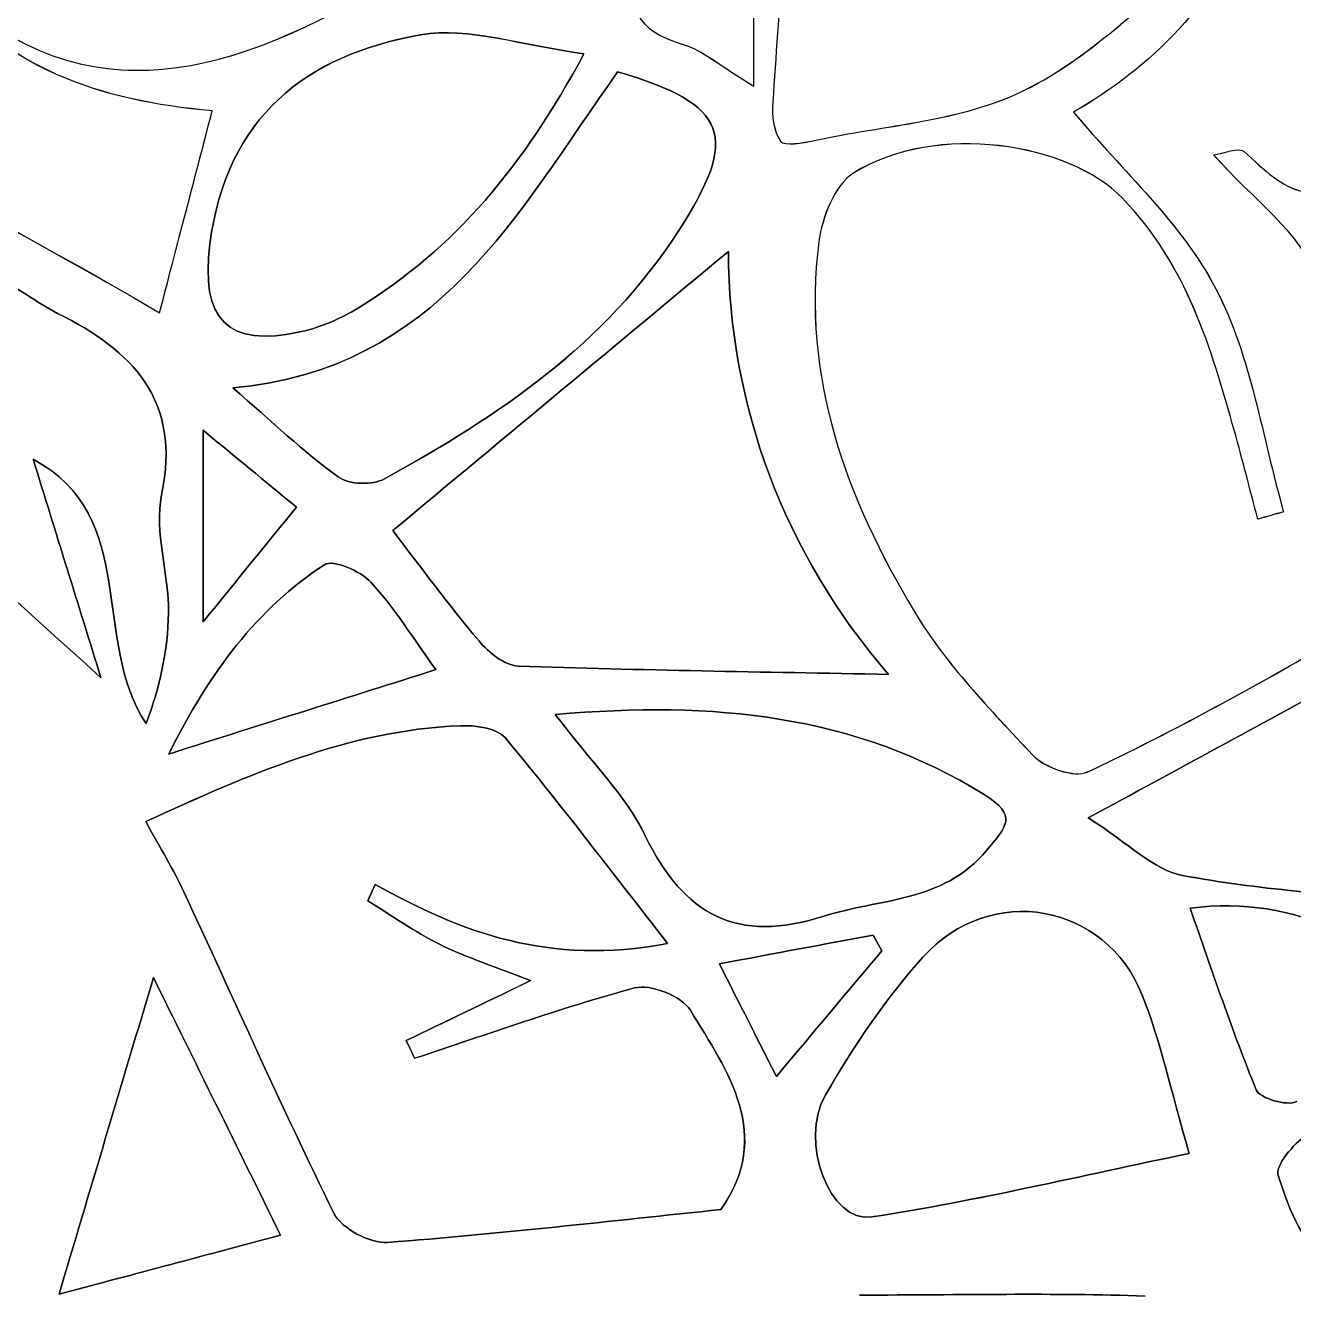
# Model space of a CAD drawing. Extents: x 105 to 524, y 66 to 486.
# Drawn here: x 353.55 to 393.51, y 357.74 to 397.73 of the extents above; entities that cross this region are included whole.
import ezdxf

# ---------------------------------------------------------------- set-up
doc = ezdxf.new("R2010")
doc.units = 0
doc.layers.add('tree', color=7, linetype='CONTINUOUS')

msp = doc.modelspace()

# ---------------------------------------------------------------- linework, layer by layer
at = {"layer": 'tree', "color": 7}
for p, q in [((376.501413, 395.813068), (376.501413, 405.373628)), ((376.501418, 395.814418), (376.501418, 405.374735)), ((376.501445, 395.812656), (376.501445, 405.37324)), ((371.146881, 396.837076), (371.146881, 396.837076)), ((371.146987, 396.836971), (371.146987, 396.836971)), ((372.207508, 396.26607), (372.207508, 396.26607)), ((372.207543, 396.266), (372.207543, 396.266)), ((359.144217, 378.933957), (359.144217, 384.972807)), ((359.144217, 378.933957), (359.144217, 384.972807)), ((359.144288, 384.972701), (359.144288, 378.933851)), ((359.144288, 384.972701), (359.144288, 378.933851)), ((362.086913, 382.551834), (362.086913, 382.551834)), ((362.086984, 382.551728), (362.086984, 382.551728)), ((365.119673, 381.812165), (365.119673, 381.812165)), ((365.119673, 381.812059), (365.119673, 381.812059)), ((366.477268, 377.431829), (366.477268, 377.431829)), ((366.477303, 377.431864), (366.477303, 377.431864)), ((370.242677, 376.01839), (370.242677, 376.01839)), ((370.242712, 376.018425), (370.242712, 376.018425)), ((364.334601, 370.150708), (364.570116, 370.663047)), ((364.334601, 370.150708), (364.570116, 370.663047)), ((364.57001, 370.663011), (364.334778, 370.150672)), ((364.57001, 370.663011), (364.334778, 370.150672)), ((380.256979, 369.071031), (380.535744, 368.574426)), ((380.256979, 369.071031), (380.535744, 368.574426)), ((380.53578, 368.574461), (380.257015, 369.071066)), ((380.53578, 368.574461), (380.257015, 369.071066)), ((373.782414, 368.806166), (373.782414, 368.806166)), ((373.782519, 368.806201), (373.782519, 368.806201)), ((377.208239, 364.61513), (377.208239, 364.61513)), ((377.208274, 364.61513), (377.208274, 364.61513)), ((390.221752, 362.189959), (390.221752, 362.189959)), ((390.221893, 362.189889), (390.221893, 362.189889)), ((354.605766, 357.757483), (354.605766, 357.757483)), ((354.605872, 357.757448), (354.605872, 357.757448))]:
    msp.add_line(p, q, dxfattribs=at)
for points in [[(314.693991, 485.646659), (430.535717, 485.646656), (524.44399, 391.738384), (524.443995, 275.896658)], [(377.684101, 404.006156), (377.540167, 401.104629), (377.283027, 398.208676), (377.097149, 395.308984)], [(377.684376, 404.007259), (377.540178, 401.105711), (377.283025, 398.210037), (377.09717, 395.310091)], [(377.684136, 404.005764), (377.540205, 401.104216), (377.283052, 398.208275), (377.097196, 395.308596)], [(392.288148, 401.435817), (391.137775, 398.4619), (388.974789, 396.377336), (386.574982, 394.996247)], [(392.288165, 401.436768), (391.137785, 398.462868), (388.974815, 396.378282), (386.574986, 394.997457)], [(392.288192, 401.435272), (391.137812, 398.461373), (388.974841, 396.376786), (386.575012, 394.995695)], [(385.049958, 395.697213), (387.207321, 396.768341), (388.975883, 398.635071), (390.876893, 400.199845)], [(385.049959, 395.695981), (387.207301, 396.767403), (388.975882, 398.633844), (390.876896, 400.198908)], [(385.049985, 395.695451), (387.207347, 396.766845), (388.97591, 398.633309), (390.87692, 400.19835)], [(372.857219, 399.76492), (372.443834, 398.287169), (372.805396, 397.565527), (374.241236, 397.139407)], [(372.857214, 399.766001), (372.443846, 398.288263), (372.805409, 397.566613), (374.241248, 397.140512)], [(372.85724, 399.764506), (372.443873, 398.286767), (372.805436, 397.565118), (374.241274, 397.139017)], [(359.433979, 395.041242), (355.885907, 395.346134), (352.782979, 396.375078), (350.625349, 399.353516)], [(350.625349, 399.353516), (355.058103, 394.773994), (359.68686, 395.997834), (364.649942, 398.894309)], [(359.433954, 395.040732), (355.885891, 395.345603), (352.782964, 396.374832), (350.62535, 399.353264)], [(350.62535, 399.353264), (355.058098, 394.77375), (359.68686, 395.997571), (364.649667, 398.893806)], [(359.434006, 395.039479), (355.885933, 395.344372), (352.783006, 396.373583), (350.625376, 399.352021)], [(350.625376, 399.352021), (355.05813, 394.772499), (359.686887, 395.996339), (364.649702, 398.892547)], [(371.146881, 396.837076), (369.203146, 397.090159), (367.526182, 397.694326), (365.999818, 397.429743)], [(371.146881, 396.837076), (369.203146, 397.090159), (367.526182, 397.694326), (365.999818, 397.429743)], [(365.999889, 397.429672), (367.526006, 397.694538), (369.203252, 397.090089), (371.146987, 396.836971)], [(365.999889, 397.429672), (367.526006, 397.694538), (369.203252, 397.090089), (371.146987, 396.836971)], [(365.999818, 397.429743), (362.391149, 396.803951), (359.870057, 394.834181), (359.359235, 390.842288)], [(365.999818, 397.429743), (362.391149, 396.803951), (359.870057, 394.834181), (359.359235, 390.842288)], [(359.359306, 390.842182), (359.870163, 394.834075), (362.390937, 396.80388), (365.999889, 397.429672)], [(359.359306, 390.842182), (359.870163, 394.834075), (362.390937, 396.80388), (365.999889, 397.429672)], [(374.241236, 397.139407), (374.895745, 396.945062), (375.458108, 396.441013), (376.501413, 395.813068)], [(374.241248, 397.140512), (374.895746, 396.94615), (375.458119, 396.44209), (376.501418, 395.814418)], [(374.241274, 397.139017), (374.895773, 396.944655), (375.458145, 396.440595), (376.501445, 395.812656)], [(364.03848, 388.829515), (367.078119, 390.694369), (369.268304, 393.330254), (371.146881, 396.837076)], [(364.03848, 388.829515), (367.078119, 390.694369), (369.268304, 393.330254), (371.146881, 396.837076)], [(371.146987, 396.836971), (369.268375, 393.330183), (367.078189, 390.694545), (364.03855, 388.829409)], [(371.146987, 396.836971), (369.268375, 393.330183), (367.078189, 390.694545), (364.03855, 388.829409)], [(345.111377, 396.372942), (348.907523, 393.395038), (353.378463, 391.277346), (357.773566, 388.677486)], [(345.11138, 396.372433), (348.907259, 393.394777), (353.378452, 391.277087), (357.77357, 388.676974)], [(345.111403, 396.37118), (348.907283, 393.393543), (353.37849, 391.275851), (357.773592, 388.675724)], [(360.079925, 386.313574), (366.525316, 386.870998), (369.07149, 391.841919), (372.207508, 396.26607)], [(360.079925, 386.313574), (366.525316, 386.870998), (369.07149, 391.841919), (372.207508, 396.26607)], [(372.207543, 396.266), (369.071525, 391.841849), (366.525351, 386.870928), (360.07996, 386.313468)], [(372.207543, 396.266), (369.071525, 391.841849), (366.525351, 386.870928), (360.07996, 386.313468)], [(372.207508, 396.26607), (375.732887, 395.229644), (376.050387, 394.23594), (374.113601, 391.233484)], [(372.207508, 396.26607), (375.732887, 395.229644), (376.050387, 394.23594), (374.113601, 391.233484)], [(374.113637, 391.233413), (376.050422, 394.236152), (375.732922, 395.229821), (372.207543, 396.266)], [(374.113637, 391.233413), (376.050422, 394.236152), (375.732922, 395.229821), (372.207543, 396.266)], [(378.399746, 394.104001), (380.636956, 394.585896), (383.059764, 394.707886), (385.049959, 395.695981)], [(378.399759, 394.10494), (380.636964, 394.58684), (383.059758, 394.70885), (385.049958, 395.697213)], [(378.399785, 394.103445), (380.636991, 394.585345), (383.059785, 394.707355), (385.049985, 395.695451)], [(377.097149, 395.308984), (377.070691, 394.895176), (377.114435, 394.389786), (377.338555, 394.082482)], [(377.09717, 395.310091), (377.070733, 394.896538), (377.11426, 394.390876), (377.338568, 394.083581)], [(377.097196, 395.308596), (377.07076, 394.894776), (377.114287, 394.389381), (377.338595, 394.082086)], [(357.773566, 388.677486), (358.422724, 391.165481), (358.911128, 393.03755), (359.433979, 395.041242)], [(357.77357, 388.676974), (358.422716, 391.164974), (358.911137, 393.037307), (359.433954, 395.040732)], [(357.773592, 388.675724), (358.422751, 391.163719), (358.911155, 393.036055), (359.434006, 395.039479)], [(388.110942, 392.287443), (386.440927, 394.018558), (382.244776, 394.69508), (379.648649, 393.081193)], [(388.110988, 392.286907), (386.440962, 394.018011), (382.244799, 394.69454), (379.6487, 393.080641)], [(388.110962, 392.288402), (386.440935, 394.019773), (382.244772, 394.696302), (379.648941, 393.082136)], [(386.574982, 394.996247), (388.105615, 393.153265), (389.979923, 391.497996), (391.060869, 389.428637)], [(386.574986, 394.997457), (388.105888, 393.154221), (389.979928, 391.499207), (391.060879, 389.429571)], [(386.575012, 394.995695), (388.105648, 393.152726), (389.979955, 391.497445), (391.060906, 389.428076)], [(345.57631, 394.315703), (344.998181, 386.069452), (350.816838, 381.893092), (355.926002, 377.174442)], [(345.57631, 394.315703), (344.998181, 386.069452), (350.816838, 381.893092), (355.926002, 377.174442)], [(355.926037, 377.174584), (350.816891, 381.893198), (344.998234, 386.069311), (345.576363, 394.315562)], [(355.926037, 377.174584), (350.816891, 381.893198), (344.998234, 386.069311), (345.576363, 394.315562)], [(353.560345, 389.257752), (350.97786, 390.891924), (348.396715, 392.528249), (345.57631, 394.315703)], [(353.560345, 389.257752), (350.97786, 390.891924), (348.396715, 392.528249), (345.57631, 394.315703)], [(345.576363, 394.315562), (348.396768, 392.52839), (350.977644, 390.891783), (353.560133, 389.257611)], [(345.576363, 394.315562), (348.396768, 392.52839), (350.977644, 390.891783), (353.560133, 389.257611)], [(377.338555, 394.082482), (377.459804, 393.916429), (378.044075, 394.027237), (378.399746, 394.104001)], [(377.338568, 394.083581), (377.459801, 393.917786), (378.04407, 394.028316), (378.399759, 394.10494)], [(377.338595, 394.082086), (377.459828, 393.916024), (378.044097, 394.026821), (378.399785, 394.103445)], [(390.988513, 393.651873), (391.267029, 393.686848), (391.793352, 393.908442), (391.962918, 393.749588)], [(390.988515, 393.650646), (391.267033, 393.685924), (391.793342, 393.907504), (391.962922, 393.748648)], [(390.98854, 393.650111), (391.267056, 393.685353), (391.793379, 393.906947), (391.962945, 393.748093)], [(394.27703, 389.733128), (393.762723, 391.183368), (392.205385, 392.263573), (390.988513, 393.651873)], [(394.277039, 389.732167), (393.762724, 391.182154), (392.205386, 392.262607), (390.988515, 393.650646)], [(394.277056, 389.731633), (393.76275, 391.181606), (392.205411, 392.262078), (390.98854, 393.650111)], [(391.962918, 393.749588), (393.174716, 392.614119), (394.320556, 391.512823), (395.846118, 393.853978)], [(391.962922, 393.748648), (393.174714, 392.612915), (394.320536, 391.511861), (395.846124, 393.852753)], [(391.962945, 393.748093), (393.174742, 392.612357), (394.320583, 391.511328), (395.846144, 393.852216)], [(379.648941, 393.082136), (379.05132, 392.710499), (378.649168, 391.685826), (378.548229, 390.910781)], [(379.648649, 393.081193), (379.051326, 392.709541), (378.649159, 391.684863), (378.54823, 390.909845)], [(379.6487, 393.080641), (379.051347, 392.709004), (378.649194, 391.684331), (378.548256, 390.909286)], [(391.644858, 384.94148), (390.898239, 387.592852), (390.152678, 390.170811), (388.110942, 392.287443)], [(391.644881, 384.942424), (390.898256, 387.593811), (390.152699, 390.172045), (388.110962, 392.288402)], [(391.644908, 384.940929), (390.898283, 387.592316), (390.152726, 390.170283), (388.110988, 392.286907)], [(374.113601, 391.233484), (371.821922, 387.681047), (368.457304, 385.424504), (364.865708, 383.443233)], [(374.113601, 391.233484), (371.821922, 387.681047), (368.457304, 385.424504), (364.865708, 383.443233)], [(364.865744, 383.443162), (368.457339, 385.424433), (371.821957, 387.680941), (374.113637, 391.233413)], [(364.865744, 383.443162), (368.457339, 385.424433), (371.821957, 387.680941), (374.113637, 391.233413)], [(359.359235, 390.842288), (359.058563, 388.493106), (359.889037, 387.546144), (362.246404, 388.080356)], [(359.359235, 390.842288), (359.058563, 388.493106), (359.889037, 387.546144), (362.246404, 388.080356)], [(362.246228, 388.080285), (359.888861, 387.546039), (359.058633, 388.493282), (359.359306, 390.842182)], [(362.246228, 388.080285), (359.888861, 387.546039), (359.058633, 388.493282), (359.359306, 390.842182)], [(378.54823, 390.909845), (377.994122, 386.653088), (379.421425, 382.824849), (381.549134, 379.273999)], [(378.548229, 390.910781), (377.994135, 386.654305), (379.421428, 382.8258), (381.54915, 379.274955)], [(378.548256, 390.909286), (377.994162, 386.652543), (379.421455, 382.824305), (381.549177, 379.27346)], [(375.696621, 390.605998), (372.213152, 387.709798), (368.717689, 384.803438), (365.119673, 381.812165)], [(375.696621, 390.605998), (372.213152, 387.709798), (368.717689, 384.803438), (365.119673, 381.812165)], [(365.119673, 381.812059), (368.717689, 384.803579), (372.213152, 387.709657), (375.696621, 390.605857)], [(365.119673, 381.812059), (368.717689, 384.803579), (372.213152, 387.709657), (375.696621, 390.605857)], [(380.745153, 377.282851), (377.441954, 381.100401), (375.719834, 385.764017), (375.696621, 390.605998)], [(380.745153, 377.282851), (377.441954, 381.100401), (375.719834, 385.764017), (375.696621, 390.605998)], [(375.696621, 390.605857), (375.719904, 385.763911), (377.441954, 381.100259), (380.745153, 377.28271)], [(375.696621, 390.605857), (375.719904, 385.763911), (377.441954, 381.100259), (380.745153, 377.28271)], [(353.560133, 389.257611), (353.888851, 389.049648), (354.213301, 388.829656), (354.560434, 388.657183)], [(353.560133, 389.257611), (353.888851, 389.049648), (354.213301, 388.829656), (354.560434, 388.657183)], [(354.560646, 388.657289), (354.213231, 388.829762), (353.888781, 389.049754), (353.560345, 389.257752)], [(354.560646, 388.657289), (354.213231, 388.829762), (353.888781, 389.049754), (353.560345, 389.257752)], [(391.060869, 389.428637), (392.173883, 387.297577), (392.513785, 384.763116), (393.192071, 382.405149)], [(391.060879, 389.429571), (392.173875, 387.298797), (392.513808, 384.764081), (393.192073, 382.406106)], [(391.060906, 389.428076), (392.173901, 387.297035), (392.513835, 384.762586), (393.1921, 382.404611)], [(364.03855, 388.829409), (363.491674, 388.494094), (362.870009, 388.221502), (362.246228, 388.080285)], [(364.03855, 388.829409), (363.491674, 388.494094), (362.870009, 388.221502), (362.246228, 388.080285)], [(362.246404, 388.080356), (362.869939, 388.221573), (363.491568, 388.493917), (364.03848, 388.829515)], [(362.246404, 388.080356), (362.869939, 388.221573), (363.491568, 388.493917), (364.03848, 388.829515)], [(354.560434, 388.657183), (356.926339, 387.482468), (358.458594, 385.931833), (357.838551, 382.943241)], [(354.560434, 388.657183), (356.926339, 387.482468), (358.458594, 385.931833), (357.838551, 382.943241)], [(357.838481, 382.9431), (358.458523, 385.931974), (356.926303, 387.482574), (354.560646, 388.657289)], [(357.838481, 382.9431), (358.458523, 385.931974), (356.926303, 387.482574), (354.560646, 388.657289)], [(363.402351, 383.50384), (362.308599, 384.294662), (361.325654, 385.238696), (360.079925, 386.313574)], [(363.402351, 383.50384), (362.308599, 384.294662), (361.325654, 385.238696), (360.079925, 386.313574)], [(360.07996, 386.313468), (361.325654, 385.238625), (362.308634, 384.294556), (363.402386, 383.50377)], [(360.07996, 386.313468), (361.325654, 385.238625), (362.308634, 384.294556), (363.402386, 383.50377)], [(359.144217, 384.972807), (360.331456, 383.996177), (361.369927, 383.141573), (362.086913, 382.551834)], [(359.144217, 384.972807), (360.331456, 383.996177), (361.369927, 383.141573), (362.086913, 382.551834)], [(362.086984, 382.551728), (361.369998, 383.141467), (360.331491, 383.996071), (359.144288, 384.972701)], [(362.086984, 382.551728), (361.369998, 383.141467), (360.331491, 383.996071), (359.144288, 384.972701)], [(392.38107, 382.17154), (392.136489, 383.095041), (391.90362, 384.021718), (391.644858, 384.94148)], [(392.381093, 382.172498), (392.13649, 383.095985), (391.903637, 384.022942), (391.644881, 384.942424)], [(392.381119, 382.171003), (392.136517, 383.09449), (391.903664, 384.02118), (391.644908, 384.940929)], [(357.347732, 375.731546), (355.608255, 378.358647), (357.151728, 382.250703), (353.787639, 384.065639)], [(353.787639, 384.065639), (354.506212, 381.750111), (355.216001, 379.462347), (355.926037, 377.174584)], [(357.347732, 375.731546), (355.608255, 378.358647), (357.151728, 382.250703), (353.787639, 384.065639)], [(353.787639, 384.065639), (354.506212, 381.750111), (355.216001, 379.462347), (355.926037, 377.174584)], [(355.926002, 377.174442), (355.216213, 379.462489), (354.506177, 381.74997), (353.787851, 384.06578)], [(353.787851, 384.06578), (357.151658, 382.250562), (355.60822, 378.358788), (357.347661, 375.731687)], [(355.926002, 377.174442), (355.216213, 379.462489), (354.506177, 381.74997), (353.787851, 384.06578)], [(353.787851, 384.06578), (357.151658, 382.250562), (355.60822, 378.358788), (357.347661, 375.731687)], [(364.865708, 383.443233), (364.488906, 383.235271), (363.7407, 383.259295), (363.402351, 383.50384)], [(364.865708, 383.443233), (364.488906, 383.235271), (363.7407, 383.259295), (363.402351, 383.50384)], [(363.402386, 383.50377), (363.740735, 383.259224), (364.488942, 383.2352), (364.865744, 383.443162)], [(363.402386, 383.50377), (363.740735, 383.259224), (364.488942, 383.2352), (364.865744, 383.443162)], [(358.053993, 379.212334), (358.074101, 380.458063), (357.594429, 381.766798), (357.838481, 382.9431)], [(358.053993, 379.212334), (358.074101, 380.458063), (357.594429, 381.766798), (357.838481, 382.9431)], [(357.838551, 382.943241), (357.594464, 381.766657), (358.074066, 380.458204), (358.054028, 379.21244)], [(357.838551, 382.943241), (357.594464, 381.766657), (358.074066, 380.458204), (358.054028, 379.21244)], [(362.086913, 382.551834), (361.121078, 381.364278), (360.267356, 380.314517), (359.144217, 378.933957)], [(362.086913, 382.551834), (361.121078, 381.364278), (360.267356, 380.314517), (359.144217, 378.933957)], [(359.144288, 378.933851), (360.267426, 380.314694), (361.121113, 381.364455), (362.086984, 382.551728)], [(359.144288, 378.933851), (360.267426, 380.314694), (361.121113, 381.364455), (362.086984, 382.551728)], [(393.192071, 382.405149), (392.921843, 382.327185), (392.651333, 382.249221), (392.38107, 382.17154)], [(393.192073, 382.406106), (392.921835, 382.328148), (392.651597, 382.250457), (392.381093, 382.172498)], [(393.1921, 382.404611), (392.921862, 382.326653), (392.651357, 382.248694), (392.381119, 382.171003)], [(365.119673, 381.812165), (365.966446, 380.718624), (366.865288, 379.49505), (367.840225, 378.335293)], [(365.119673, 381.812165), (365.966446, 380.718624), (366.865288, 379.49505), (367.840225, 378.335293)], [(367.840225, 378.335152), (366.865288, 379.494909), (365.966446, 380.718766), (365.119673, 381.812059)], [(367.840225, 378.335152), (366.865288, 379.494909), (365.966446, 380.718766), (365.119673, 381.812059)], [(362.96981, 380.737569), (360.82926, 379.339934), (359.362692, 377.362932), (358.063059, 374.774284)], [(362.96981, 380.737569), (360.82926, 379.339934), (359.362692, 377.362932), (358.063059, 374.774284)], [(358.063094, 374.774319), (359.362728, 377.362967), (360.829296, 379.339969), (362.96981, 380.737357)], [(358.063094, 374.774319), (359.362728, 377.362967), (360.829296, 379.339969), (362.96981, 380.737357)], [(362.96981, 380.737357), (363.238732, 380.913005), (364.103109, 380.542165), (364.432638, 380.185224)], [(362.96981, 380.737357), (363.238732, 380.913005), (364.103109, 380.542165), (364.432638, 380.185224)], [(364.432603, 380.185189), (364.103073, 380.542165), (363.238697, 380.913005), (362.96981, 380.737569)], [(364.432603, 380.185189), (364.103073, 380.542165), (363.238697, 380.913005), (362.96981, 380.737569)], [(366.477268, 377.431829), (365.760282, 378.421512), (365.177352, 379.378104), (364.432603, 380.185189)], [(366.477268, 377.431829), (365.760282, 378.421512), (365.177352, 379.378104), (364.432603, 380.185189)], [(364.432638, 380.185224), (365.177387, 379.378139), (365.760317, 378.421547), (366.477303, 377.431864)], [(364.432638, 380.185224), (365.177387, 379.378139), (365.760317, 378.421547), (366.477303, 377.431864)], [(357.347661, 375.731687), (357.791209, 376.890915), (358.035296, 378.049896), (358.053993, 379.212334)], [(357.347661, 375.731687), (357.791209, 376.890915), (358.035296, 378.049896), (358.053993, 379.212334)], [(358.054028, 379.21244), (358.035331, 378.049755), (357.790997, 376.891056), (357.347732, 375.731546)], [(358.054028, 379.21244), (358.035331, 378.049755), (357.790997, 376.891056), (357.347732, 375.731546)], [(381.549134, 379.273999), (382.54492, 377.612593), (383.947106, 376.176752), (385.282017, 374.747861)], [(381.54915, 379.274955), (382.544918, 377.613533), (383.94711, 376.17771), (385.28201, 374.749096)], [(381.549177, 379.27346), (382.544944, 377.612038), (383.947137, 376.176215), (385.282037, 374.747334)], [(367.840225, 378.335293), (368.145695, 377.971932), (368.648544, 377.56024), (369.073924, 377.545565)], [(367.840225, 378.335293), (368.145695, 377.971932), (368.648544, 377.56024), (369.073924, 377.545565)], [(369.073924, 377.545424), (368.648544, 377.56024), (368.145695, 377.972073), (367.840225, 378.335152)], [(369.073924, 377.545424), (368.648544, 377.56024), (368.145695, 377.972073), (367.840225, 378.335152)], [(369.073924, 377.545565), (372.919731, 377.411262), (376.768219, 377.360533), (380.745153, 377.282851)], [(369.073924, 377.545565), (372.919731, 377.411262), (376.768219, 377.360533), (380.745153, 377.282851)], [(380.745153, 377.28271), (376.768219, 377.360392), (372.919731, 377.411403), (369.073924, 377.545424)], [(380.745153, 377.28271), (376.768219, 377.360392), (372.919731, 377.411403), (369.073924, 377.545424)], [(387.015567, 374.208322), (389.321146, 375.297841), (391.573314, 376.511291), (393.788336, 377.778927)], [(387.015591, 374.209528), (389.321424, 375.299076), (391.573317, 376.512237), (393.788358, 377.779862)], [(387.015617, 374.207766), (389.321184, 375.297314), (391.573343, 376.510742), (393.788385, 377.778367)], [(358.063059, 374.774284), (361.137941, 375.745587), (363.774637, 376.578283), (366.477268, 377.431829)], [(358.063059, 374.774284), (361.137941, 375.745587), (363.774637, 376.578283), (366.477268, 377.431829)], [(366.477303, 377.431864), (363.774672, 376.578319), (361.137976, 375.745587), (358.063094, 374.774319)], [(366.477303, 377.431864), (363.774672, 376.578319), (361.137976, 375.745587), (358.063094, 374.774319)], [(395.015402, 377.093551), (392.358139, 375.650266), (389.934556, 374.33377), (387.038568, 372.760981)], [(395.015402, 377.093551), (392.358139, 375.650266), (389.934556, 374.33377), (387.038568, 372.760981)], [(387.038744, 372.760875), (389.93445, 374.333664), (392.358033, 375.650125), (395.015297, 377.093445)], [(387.038744, 372.760875), (389.93445, 374.333664), (392.358033, 375.650125), (395.015297, 377.093445)], [(370.242677, 376.01839), (375.24369, 376.450119), (379.67539, 376.022623), (383.756464, 373.496769)], [(370.242677, 376.01839), (375.24369, 376.450119), (379.67539, 376.022623), (383.756464, 373.496769)], [(383.756464, 373.496805), (379.67539, 376.022694), (375.243725, 376.450154), (370.242712, 376.018425)], [(383.756464, 373.496805), (379.67539, 376.022694), (375.243725, 376.450154), (370.242712, 376.018425)], [(373.079645, 372.201122), (372.463871, 373.469535), (371.385324, 374.513157), (370.242677, 376.01839)], [(373.079645, 372.201122), (372.463871, 373.469535), (371.385324, 374.513157), (370.242677, 376.01839)], [(370.242712, 376.018425), (371.385359, 374.513193), (372.463907, 373.46957), (373.07968, 372.201122)], [(370.242712, 376.018425), (371.385359, 374.513193), (372.463907, 373.46957), (373.07968, 372.201122)], [(367.234576, 375.664413), (363.700942, 375.516246), (360.559279, 374.119669), (357.339124, 372.644599)], [(367.234576, 375.664412), (363.700942, 375.516246), (360.559279, 374.119669), (357.339124, 372.644599)], [(357.3393, 372.644529), (360.559174, 374.119599), (363.701083, 375.516175), (367.23447, 375.664342)], [(357.3393, 372.644529), (360.559174, 374.119599), (363.701083, 375.516175), (367.23447, 375.664342)], [(367.23447, 375.664342), (367.717811, 375.684803), (368.408091, 375.596009), (368.670311, 375.281225)], [(367.23447, 375.664342), (367.717811, 375.684803), (368.408091, 375.596009), (368.670311, 375.281225)], [(368.67017, 375.281296), (368.407915, 375.596079), (367.717917, 375.684697), (367.234576, 375.664412)], [(368.67017, 375.281296), (368.407915, 375.596079), (367.717917, 375.684697), (367.234576, 375.664413)], [(373.782519, 368.806201), (371.906588, 371.206889), (370.335104, 373.282951), (368.67017, 375.281296)], [(373.782519, 368.806201), (371.906588, 371.206889), (370.335104, 373.282951), (368.67017, 375.281296)], [(368.670311, 375.281225), (370.334999, 373.28288), (371.906482, 371.206854), (373.782414, 368.806166)], [(368.670311, 375.281225), (370.334999, 373.28288), (371.906482, 371.206854), (373.782414, 368.806166)], [(385.28201, 374.749096), (385.653987, 374.35076), (386.599286, 374.012496), (387.015591, 374.209528)], [(385.282017, 374.747861), (385.653986, 374.349539), (386.599289, 374.011543), (387.015567, 374.208322)], [(385.282037, 374.747334), (385.654014, 374.348998), (386.599312, 374.011001), (387.015617, 374.207766)], [(383.831782, 371.735773), (384.463854, 372.492411), (384.839281, 372.826421), (383.756464, 373.496805)], [(383.831782, 371.735773), (384.463854, 372.492411), (384.839281, 372.826421), (383.756464, 373.496805)], [(383.756464, 373.496769), (384.839281, 372.826386), (384.463819, 372.492376), (383.831747, 371.735773)], [(383.756464, 373.496769), (384.839281, 372.826386), (384.463819, 372.492376), (383.831747, 371.735773)], [(387.038568, 372.760981), (388.335838, 371.940561), (389.108879, 371.116648), (390.004794, 370.949784)], [(387.038568, 372.760981), (388.335837, 371.940561), (389.108879, 371.116648), (390.004794, 370.949784)], [(390.004688, 370.949679), (389.109056, 371.116789), (388.335732, 371.94042), (387.038744, 372.760875)], [(390.004688, 370.949679), (389.109056, 371.116789), (388.335732, 371.94042), (387.038744, 372.760875)], [(357.339124, 372.644599), (357.803485, 371.795075), (358.214718, 371.131606), (358.541567, 370.42919)], [(357.339124, 372.644599), (357.803485, 371.795075), (358.214718, 371.131606), (358.541567, 370.42919)], [(358.541743, 370.42912), (358.214612, 371.131818), (357.803379, 371.795005), (357.3393, 372.644529)], [(358.541743, 370.42912), (358.214612, 371.131818), (357.803379, 371.795005), (357.3393, 372.644529)], [(378.701512, 369.665074), (375.970024, 368.78962), (374.297046, 369.694354), (373.079645, 372.201122)], [(378.701512, 369.665074), (375.970024, 368.78962), (374.297046, 369.694354), (373.079645, 372.201122)], [(373.07968, 372.201122), (374.297081, 369.694178), (375.970059, 368.789656), (378.701547, 369.665074)], [(373.07968, 372.201122), (374.297081, 369.694178), (375.970059, 368.789656), (378.701547, 369.665074)], [(383.831747, 371.735773), (382.450128, 370.082092), (380.46847, 370.231599), (378.701512, 369.665074)], [(383.831747, 371.735773), (382.450128, 370.082092), (380.46847, 370.231599), (378.701512, 369.665074)], [(378.701547, 369.665074), (380.468505, 370.231635), (382.450164, 370.082127), (383.831782, 371.735773)], [(378.701547, 369.665074), (380.468505, 370.231635), (382.450164, 370.082127), (383.831782, 371.735773)], [(388.738533, 367.176544), (387.588125, 370.084244), (383.955678, 370.738612), (381.829557, 368.376623)], [(388.738533, 367.176544), (387.588125, 370.084244), (383.955678, 370.738612), (381.829557, 368.376623)], [(381.829698, 368.376447), (383.955819, 370.738682), (387.588266, 370.084315), (388.738639, 367.17665)], [(381.829698, 368.376447), (383.955819, 370.738682), (387.588266, 370.084315), (388.738639, 367.17665)], [(397.448229, 370.057151), (394.768564, 370.357224), (392.359903, 370.51047), (390.004688, 370.949679)], [(397.448229, 370.057151), (394.768564, 370.357224), (392.359903, 370.51047), (390.004688, 370.949679)], [(390.004794, 370.949784), (392.360009, 370.510611), (394.768388, 370.357118), (397.448087, 370.057292)], [(390.004794, 370.949784), (392.360009, 370.510611), (394.768387, 370.357118), (397.448087, 370.057292)], [(358.541567, 370.42919), (360.111992, 367.054271), (361.616731, 363.647884), (363.263004, 360.310889)], [(358.541567, 370.42919), (360.111992, 367.054271), (361.616731, 363.647884), (363.263004, 360.310889)], [(363.263145, 360.310818), (361.616907, 363.647814), (360.112169, 367.054483), (358.541743, 370.42912)], [(363.263145, 360.310818), (361.616907, 363.647814), (360.112169, 367.054483), (358.541743, 370.42912)], [(373.782414, 368.806166), (370.032739, 368.093837), (367.260928, 369.164976), (364.57001, 370.663011)], [(373.782414, 368.806166), (370.032739, 368.093837), (367.260928, 369.164976), (364.57001, 370.663011)], [(364.570116, 370.663047), (367.261034, 369.165046), (370.032844, 368.093907), (373.782519, 368.806201)], [(364.570116, 370.663047), (367.261034, 369.165046), (370.032844, 368.093907), (373.782519, 368.806201)], [(398.842265, 366.821473), (396.192481, 368.720758), (393.689593, 370.373663), (390.244859, 369.915264)], [(398.842265, 366.821473), (396.192481, 368.720758), (393.689593, 370.373663), (390.244859, 369.915264)], [(390.24493, 369.915193), (393.689664, 370.373592), (396.192551, 368.721005), (398.842336, 366.821438)], [(390.24493, 369.915193), (393.689664, 370.373592), (396.192551, 368.721005), (398.842336, 366.821438)], [(366.615874, 368.770182), (365.820925, 369.159966), (365.092439, 369.685111), (364.334601, 370.150708)], [(366.615874, 368.770182), (365.820925, 369.159966), (365.092439, 369.685111), (364.334601, 370.150708)], [(364.334778, 370.150672), (365.092333, 369.685041), (365.820819, 369.159896), (366.615768, 368.770112)], [(364.334778, 370.150672), (365.092333, 369.685041), (365.820819, 369.159896), (366.615768, 368.770112)], [(390.244859, 369.915264), (390.956765, 367.911839), (391.578148, 366.025853), (392.330905, 364.193843)], [(390.244859, 369.915264), (390.956765, 367.911839), (391.578147, 366.025853), (392.330905, 364.193843)], [(392.331011, 364.193808), (391.577971, 366.025818), (390.956588, 367.911768), (390.24493, 369.915193)], [(392.331011, 364.193808), (391.577971, 366.025818), (390.956588, 367.911768), (390.24493, 369.915193)], [(375.414328, 368.163299), (377.208521, 368.499672), (378.732732, 368.785352), (380.256979, 369.071031)], [(375.414328, 368.163299), (377.208521, 368.499672), (378.732732, 368.785352), (380.256979, 369.071031)], [(380.257015, 369.071066), (378.732768, 368.785387), (377.208556, 368.499461), (375.414364, 368.163334)], [(380.257015, 369.071066), (378.732768, 368.785387), (377.208556, 368.499461), (375.414364, 368.163334)], [(366.615768, 368.770112), (367.471854, 368.350165), (368.390205, 368.057007), (369.466883, 367.635966)], [(366.615768, 368.770112), (367.471854, 368.350165), (368.390205, 368.057007), (369.466883, 367.635966)], [(369.466989, 367.636037), (368.390311, 368.057077), (367.471995, 368.3502), (366.615874, 368.770182)], [(369.466989, 367.636037), (368.390311, 368.057077), (367.471995, 368.3502), (366.615874, 368.770182)], [(380.535744, 368.574426), (379.490323, 367.33032), (378.444901, 366.086461), (377.208239, 364.61513)], [(380.535744, 368.574426), (379.490323, 367.33032), (378.444901, 366.086461), (377.208239, 364.61513)], [(377.208274, 364.61513), (378.444901, 366.086461), (379.490358, 367.330355), (380.53578, 368.574461)], [(377.208274, 364.61513), (378.444901, 366.086461), (379.490358, 367.330355), (380.53578, 368.574461)], [(378.764941, 364.050827), (379.653624, 365.573169), (380.653678, 367.070393), (381.829698, 368.376447)], [(378.764941, 364.050827), (379.653624, 365.573169), (380.653678, 367.070393), (381.829698, 368.376447)], [(381.829557, 368.376623), (380.653819, 367.070287), (379.653765, 365.573063), (378.765082, 364.051003)], [(381.829557, 368.376623), (380.653819, 367.070287), (379.653765, 365.573063), (378.765082, 364.051003)], [(377.208239, 364.61513), (376.555882, 365.905168), (376.081925, 366.843063), (375.414328, 368.163299)], [(377.208239, 364.61513), (376.555882, 365.905168), (376.081925, 366.843063), (375.414328, 368.163299)], [(375.414364, 368.163334), (376.081925, 366.843098), (376.555917, 365.905203), (377.208274, 364.61513)], [(375.414364, 368.163334), (376.081925, 366.843098), (376.555917, 365.905203), (377.208274, 364.61513)], [(357.580247, 367.731604), (356.566082, 364.330827), (355.543591, 360.901439), (354.605766, 357.757483)], [(357.580247, 367.731604), (356.566082, 364.330827), (355.543591, 360.901439), (354.605766, 357.757483)], [(354.605872, 357.757448), (355.54345, 360.901403), (356.566188, 364.330791), (357.580353, 367.731569)], [(354.605872, 357.757448), (355.54345, 360.901403), (356.566188, 364.330791), (357.580353, 367.731569)], [(361.588156, 359.616199), (360.237511, 362.350897), (358.843051, 365.174989), (357.580247, 367.731604)], [(361.588156, 359.616199), (360.237511, 362.350897), (358.843051, 365.174989), (357.580247, 367.731604)], [(357.580353, 367.731569), (358.84291, 365.174989), (360.237617, 362.350861), (361.588262, 359.616163)], [(357.580353, 367.731569), (358.84291, 365.174989), (360.237617, 362.350861), (361.588262, 359.616163)], [(369.466883, 367.635966), (367.970964, 366.914606), (366.758608, 366.32963), (365.546287, 365.744936)], [(369.466883, 367.635966), (367.970964, 366.914606), (366.758608, 366.32963), (365.546287, 365.744936)], [(365.546393, 365.745007), (366.758749, 366.329701), (367.97107, 366.914642), (369.466989, 367.636037)], [(365.546393, 365.745007), (366.758749, 366.329701), (367.97107, 366.914642), (369.466989, 367.636037)], [(374.498694, 366.701599), (374.222574, 367.148533), (373.245521, 367.539905), (372.740555, 367.403486)], [(374.498694, 366.701599), (374.222574, 367.148533), (373.245521, 367.539905), (372.740555, 367.403486)], [(372.740696, 367.403451), (373.245662, 367.53987), (374.222469, 367.148463), (374.498588, 366.701811)], [(372.740696, 367.403451), (373.245662, 367.53987), (374.222469, 367.148463), (374.498588, 366.701811)], [(365.810941, 365.189629), (368.115674, 365.945984), (370.401744, 366.772296), (372.740696, 367.403451)], [(365.810941, 365.189629), (368.115674, 365.945984), (370.401744, 366.772296), (372.740696, 367.403451)], [(372.740555, 367.403486), (370.401885, 366.772366), (368.115779, 365.946055), (365.811047, 365.189699)], [(372.740555, 367.403486), (370.401885, 366.772366), (368.115779, 365.946055), (365.811047, 365.189699)], [(390.221893, 362.189889), (389.629862, 364.215468), (389.305412, 365.743949), (388.738533, 367.176544)], [(390.221893, 362.189889), (389.629862, 364.215468), (389.305412, 365.743949), (388.738533, 367.176544)], [(388.738639, 367.17665), (389.305306, 365.744019), (389.629756, 364.215539), (390.221752, 362.189959)], [(388.738639, 367.17665), (389.305306, 365.744019), (389.629756, 364.215539), (390.221752, 362.189959)], [(374.498588, 366.701811), (375.69969, 364.757123), (377.107767, 362.762236), (375.463929, 360.421873)], [(374.498588, 366.701811), (375.69969, 364.757123), (377.107767, 362.762236), (375.463929, 360.421873)], [(375.463752, 360.421943), (377.107626, 362.762306), (375.699549, 364.757194), (374.498694, 366.701599)], [(375.463752, 360.421943), (377.107626, 362.762306), (375.699549, 364.757194), (374.498694, 366.701599)], [(365.546287, 365.744936), (365.634411, 365.55994), (365.722817, 365.374661), (365.810941, 365.189629)], [(365.546287, 365.744936), (365.634411, 365.55994), (365.722817, 365.374661), (365.810941, 365.189629)], [(365.811047, 365.189699), (365.722641, 365.374696), (365.634517, 365.559975), (365.546393, 365.745007)], [(365.811047, 365.189699), (365.722641, 365.374696), (365.634517, 365.559975), (365.546393, 365.745007)], [(380.216798, 360.191897), (378.8918, 359.989261), (377.896826, 362.56401), (378.764941, 364.050827)], [(380.216798, 360.191897), (378.8918, 359.989261), (377.896826, 362.56401), (378.764941, 364.050827)], [(378.765082, 364.051003), (377.896967, 362.563939), (378.891659, 359.989155), (380.216939, 360.191791)], [(378.765082, 364.051003), (377.896967, 362.563939), (378.891659, 359.989155), (380.216939, 360.191791)], [(392.330905, 364.193843), (392.441218, 363.925802), (393.306124, 363.67085), (393.604679, 363.826213)], [(392.330905, 364.193843), (392.441218, 363.925802), (393.306124, 363.67085), (393.604679, 363.826213)], [(393.60475, 363.826178), (393.306194, 363.670779), (392.441289, 363.925732), (392.331011, 364.193808)], [(393.60475, 363.826178), (393.306194, 363.670779), (392.441289, 363.925732), (392.331011, 364.193808)], [(393.021891, 361.501655), (392.923078, 361.80335), (393.500151, 362.500439), (393.925002, 362.768233)], [(393.021891, 361.501655), (392.923078, 361.80335), (393.500151, 362.500439), (393.925002, 362.768233)], [(393.925108, 362.768162), (393.499975, 362.500404), (392.923183, 361.803315), (393.021749, 361.501619)], [(393.925107, 362.768162), (393.499975, 362.500404), (392.923183, 361.803315), (393.021749, 361.501619)], [(390.221752, 362.189959), (386.783439, 361.483522), (383.52162, 360.697004), (380.216798, 360.191897)], [(390.221752, 362.189959), (386.783439, 361.483522), (383.52162, 360.697004), (380.216798, 360.191897)], [(380.216939, 360.191791), (383.521479, 360.696933), (386.783298, 361.483451), (390.221893, 362.189889)], [(380.216939, 360.191791), (383.521479, 360.696933), (386.783298, 361.483451), (390.221893, 362.189889)], [(393.021749, 361.501619), (393.306653, 360.63047), (393.751541, 359.317713), (394.397759, 359.14016)], [(393.021749, 361.501619), (393.306653, 360.63047), (393.751541, 359.317713), (394.397759, 359.14016)], [(394.397653, 359.140231), (393.751435, 359.317502), (393.306829, 360.630505), (393.021891, 361.501655)], [(394.397653, 359.140231), (393.751435, 359.317502), (393.306829, 360.630505), (393.021891, 361.501655)], [(363.263004, 360.310889), (363.502257, 359.825784), (364.40297, 359.348158), (364.958136, 359.389786)], [(363.263004, 360.310889), (363.502257, 359.825784), (364.40297, 359.348158), (364.958136, 359.389786)], [(364.958277, 359.389751), (364.402864, 359.348087), (363.502434, 359.825996), (363.263145, 360.310818)], [(364.958277, 359.389751), (364.402864, 359.348087), (363.502434, 359.825996), (363.263145, 360.310818)], [(364.958136, 359.389786), (368.489653, 359.654651), (372.00967, 360.066061), (375.463752, 360.421943)], [(364.958136, 359.389786), (368.489653, 359.654651), (372.00967, 360.066061), (375.463752, 360.421943)], [(375.463929, 360.421873), (372.009846, 360.06599), (368.489547, 359.654581), (364.958277, 359.389751)], [(375.463929, 360.421873), (372.009846, 360.06599), (368.489547, 359.654581), (364.958277, 359.389751)], [(354.605766, 357.757483), (356.668352, 358.306652), (359.020921, 358.932727), (361.588156, 359.616199)], [(354.605766, 357.757483), (356.668352, 358.306652), (359.020921, 358.932727), (361.588156, 359.616199)], [(361.588262, 359.616163), (359.021027, 358.932692), (356.668458, 358.306617), (354.605872, 357.757448)], [(361.588262, 359.616163), (359.021027, 358.932692), (356.668458, 358.306617), (354.605872, 357.757448)], [(379.82652, 357.729684), (383.058952, 357.729684), (385.947708, 357.801227), (388.829832, 357.69617)], [(379.82652, 357.729684), (383.058952, 357.729684), (385.947708, 357.801227), (388.829832, 357.69617)], [(388.829867, 357.696064), (385.947779, 357.801263), (383.059023, 357.729578), (379.826591, 357.729578)], [(388.829867, 357.696064), (385.947779, 357.801263), (383.059023, 357.729578), (379.826591, 357.729578)]]:
    msp.add_open_spline(points, degree=3, dxfattribs=at)

doc.saveas('drawing.dxf')
